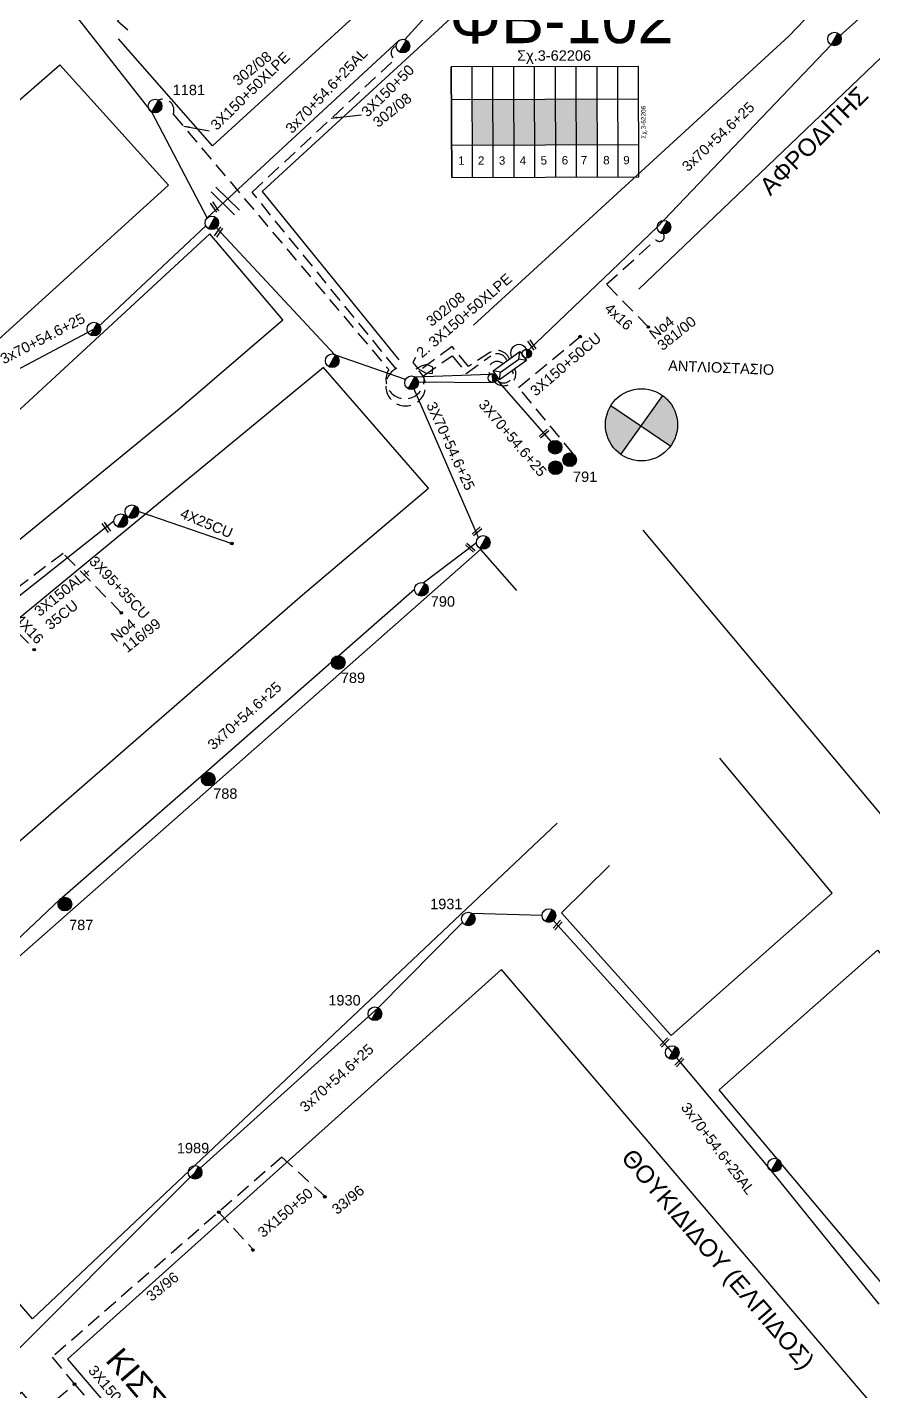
# Model space of a CAD drawing. Header units: millimetres. Extents: x -2449 to 2989, y 8 to 1056.
# Drawn here: x 1615.3 to 1761.6, y 316.9 to 552.8 of the extents above; entities that cross this region are included whole.
import ezdxf
from ezdxf.enums import TextEntityAlignment as Align

# ---------------------------------------------------------------- set-up
doc = ezdxf.new("R2010")
doc.units = ezdxf.units.MM
doc.linetypes.add('DASHED', pattern=[19.05, 12.7, -6.35])
for name, color, linetype in [('Άγνωστα', 7, 'Continuous'), ('Ασφαλειοκιβώτια Χ.Τ 9 αναχωρήσεων', 7, 'Continuous'), ('Επιγραφές - Σχήματα', 7, 'Continuous'), ('Καλώδια ΧΤ   3x150+50CU', 7, 'DASHED'), ('Καλώδια ΧΤ   3x150AL+50XLPE', 7, 'DASHED'), ('Καλώδια ΧΤ   3x95+35 CU', 7, 'DASHED'), ('Καλώδια ΧΤ   4x25CU', 7, 'DASHED'), ('Μηχανική τομή', 7, 'Continuous'), ('Στύλος Ξύλινος', 7, 'Continuous'), ('Στύλος Ξύλινος @ 1', 7, 'Continuous'), ('Στύλος ΦΜ', 7, 'Continuous'), ('Στύλος ΦΜ @ 1', 7, 'Continuous'), ('Συνδέσεις', 7, 'Continuous'), ('Συνεστραμμένα ΧΤ   3x70+54.6+25 AL', 7, 'SYN_LINE'), ('Τομή', 7, 'Continuous'), ('Υποσταθμός εναέριος 2 στύλων', 7, 'Continuous'), ('Υποσταθμός πόλεως', 7, 'Continuous'), ('Υπόβαθρο ΔΕΗ', 7, 'Continuous'), ('Υπόγεια καλώδια Δικτύου ΧΤ και Παρ. ΧΤ X-95  (3X95AL +35CU  XLPE)', 7, 'DASHED'), ('Υπόγεια καλώδια Παροχών ΧΤ   4x16AL', 7, 'DASHED')]:
    doc.layers.add(name, color=color, linetype=linetype)
doc.styles.add('arial', font='arial.ttf')
doc.styles.get("Standard").update_dxf_attribs({"font": 'arial.ttf'})
doc.linetypes.add('SYN_LINE', pattern='A,0.5,-0.0001,["/\\/\\/\\/",Standard,S=0.1,R=0,X=0,Y=-0.05],-0.25', length=0.7501)
doc.dimstyles.new('ISO-25', dxfattribs={"dimtxt": 2.5, "dimasz": 2.5, "dimexe": 1.25, "dimexo": 0.625, "dimtad": 1, "dimtxsty": 'Standard', "dimcen": 2.5, "dimadec": 0, "dimazin": 0, "dimtfac": 1, "dimtmove": 0, "dimatfit": 3, "dimfxl": 1, "dimarcsym": 0})

# ---------------------------------------------------------------- blocks, each defined once
blk = doc.blocks.new('ΥΠΑΡΧΩΝ ΤΣΙΜΕΝΤΕΝΙΟΣ ΣΤΥΛΟΣ')
at = {"layer": 'Στύλος ΦΜ'}
blk.add_hatch(color=7, dxfattribs=at).paths.add_polyline_path([(-1.29, -2.28, 0.574793), (2.62, 0, 0.268822), (1.3, 2.27)])
at = {"layer": 'Στύλος ΦΜ', "color": 7}
blk.add_line((-1.29, -2.28), (1.3, 2.27), dxfattribs=at)
blk.add_circle((0, 0), 2.62, dxfattribs=at)
at = {"layer": 'Στύλος ΦΜ', "flags": 4}
for tag, p in [('ΑΡΙΘΜΟΣ', (-4.68, 8.05)), ('ΤΥΠΟΣ', (-4.91, 3.03))]:
    blk.add_attdef(tag, p, '', height=4, dxfattribs=at)
blk = doc.blocks.new('ΥΠΑΡΧΩΝ ΞΥΛΙΝΟΣ ΣΤΥΛΟΣ')
at = {"layer": 'Στύλος Ξύλινος'}
h = blk.add_hatch(color=7, dxfattribs=at)
h.paths.add_polyline_path([(-2.62, 0, 0.270008), (-1.29, -2.28), (1.3, 2.27, 0.576266)])
h.paths.add_polyline_path([(-1.29, -2.28, 0.574793), (2.62, 0, 0.268822), (1.3, 2.27)])
at = {"layer": 'Στύλος Ξύλινος', "color": 7}
blk.add_line((-1.29, -2.28), (1.3, 2.27), dxfattribs=at)
blk.add_circle((0, 0), 2.62, dxfattribs=at)
at = {"layer": 'Στύλος Ξύλινος', "flags": 4}
for tag, p in [('ΑΡΙΘΜΟΣ', (-4.91, 8.6)), ('ΤΥΠΟΣ', (-4.85, 3.39))]:
    blk.add_attdef(tag, p, '', height=4, dxfattribs=at)
blk = doc.blocks.new('ΑΣΦΑΛΕΙΟΚΙΒΩΤΙΟ ΥΠΟΣΤΑΘΜΟΥ 9 ΑΝΑΧΩΡΗΣΕΩΝ')
at = {"layer": 'Ασφαλειοκιβώτια Χ.Τ 9 αναχωρήσεων', "ltscale": 40}
for p, q in [((-23.8, 40.36), (24.02, 40.36)), ((-9.72, 40.36), (-9.72, -40.64)), ((9.94, 40.36), (9.94, -40.64)), ((-23.8, 31.36), (24.02, 31.36)), ((-23.8, 22.36), (24.02, 22.36)), ((-23.8, 13.36), (24.02, 13.36)), ((-23.8, 4.36), (24.02, 4.36)), ((-23.8, -4.64), (24.02, -4.64)), ((-23.8, -13.64), (24.02, -13.64)), ((-23.8, -22.64), (24.02, -22.64)), ((-23.8, -31.64), (24.02, -31.64))]:
    blk.add_line(p, q, dxfattribs=at)
at = {"layer": 'Ασφαλειοκιβώτια Χ.Τ 9 αναχωρήσεων'}
blk.add_lwpolyline([(-23.8, -40.64), (24.02, -40.64), (24.02, 40.36), (-23.8, 40.36)], close=True, dxfattribs=at)
for s, p in [('1', (-18.29, 37.57)), ('2', (-18.29, 29)), ('3', (-18.29, 19.93)), ('4', (-18.29, 10.91)), ('5', (-18.29, 1.89)), ('6', (-18.29, -7.24)), ('7', (-18.29, -15.48)), ('8', (-18.29, -25.17)), ('9', (-18.29, -33.86))]:
    blk.add_text(s, height=3.6, rotation=270, dxfattribs=at).set_placement(p)
at = {"layer": 'Ασφαλειοκιβώτια Χ.Τ 9 αναχωρήσεων', "ltscale": 40}
for tag, height, p in [('ΟΝΟΜΑ', 5, (-0.16, 44.31)), ('ΚΕΙΜΕΝΟ 1', 2, (17.06, 35.59)), ('ΚΕΙΜΕΝΟ 2', 2, (17.06, 26.88)), ('ΚΕΙΜΕΝΟ 3', 2, (17.06, 17.69)), ('ΚΕΙΜΕΝΟ 4', 2, (17.06, 8.71)), ('ΚΕΙΜΕΝΟ 5', 2, (17.06, -0.13)), ('ΚΕΙΜΕΝΟ 6', 2, (17.06, -9.05)), ('ΚΕΙΜΕΝΟ 7', 2, (17.06, -18.13)), ('ΚΕΙΜΕΝΟ 8', 2, (17.06, -26.85)), ('ΚΕΙΜΕΝΟ 9', 2, (17.06, -35.99)), ('ΣΧ', 2, (-0.1, -42.64))]:
    blk.add_attdef(tag, text='', height=height, dxfattribs=at).set_placement(p, align=Align.MIDDLE_CENTER)
blk = doc.blocks.new('ΥΠΟΣΤΑΘΜΟΣ ΕΝΑΕΡΙΟΣ ΕΠΙ 2 ΣΤΥΛΩΝ')
at = {"layer": 'Υποσταθμός εναέριος 2 στύλων', "linetype": 'Continuous'}
for points in [[(-11.97, -2.11, 0.574793), (-8.45, -0.07, 0.268822), (-9.64, 1.98)], [(9.68, -2.15, 0.574793), (13.19, -0.1, 0.268822), (12.01, 1.95)]]:
    blk.add_hatch(color=256, dxfattribs=at).paths.add_polyline_path(points)
for p, q in [((-11.97, -2.11), (-9.64, 1.98)), ((9.68, -2.15), (12.01, 1.95))]:
    blk.add_line(p, q, dxfattribs=at)
for centre in [(-10.81, -0.07), (10.84, -0.1)]:
    blk.add_circle(centre, 2.36, dxfattribs=at)
at = {"layer": 'Υποσταθμός πόλεως', "linetype": 'Continuous', "ltscale": 40}
blk.add_lwpolyline([(-8.57, 2.82), (8.57, 2.82), (8.57, -2.82), (-8.57, -2.82)], close=True, dxfattribs=at)
for points in [[(-5.75, 0), (-8.57, 2.82)], [(-8.57, -2.82), (-5.75, 0)], [(-5.75, 0), (5.75, 0)], [(5.75, 0), (8.57, 2.82)], [(8.57, -2.82), (5.75, 0)]]:
    blk.add_lwpolyline(points, dxfattribs=at)
at = {"layer": 'Υποσταθμός εναέριος 2 στύλων', "ltscale": 40, "flags": 1}
for tag, p in [('ΜΕΤΑΣΧΗΜΑΤΙΣΜΟΣ', (14.09, 2.51)), ('ΙΣΧΥΣ', (14.07, -0.28)), ('ΑΡΙΘΜΟΣ', (14.19, -3))]:
    blk.add_attdef(tag, p, '', height=1.8, dxfattribs=at)
blk = doc.blocks.new('_ΣΥΝΔΕΣΗ')
at = {"layer": 'Συνδέσεις', "linetype": 'SYN_LINE', "ltscale": 40}
blk.add_hatch(color=256, dxfattribs=at).paths.add_polyline_path([(0.5, -0.01, 1), (-0.5, -0.01, 1)])
at = {"layer": 'Συνδέσεις'}
blk.add_circle((0, -0.01), 0.5, dxfattribs=at)
blk = doc.blocks.new('ΜΗΧΑΝΙΚΗ ΤΟΜΗ')
at = {"layer": 'Μηχανική τομή', "ltscale": 40}
for p, q in [((-1.89, 0.78), (1.89, 0.78)), ((1.89, 0), (-1.89, 0))]:
    blk.add_line(p, q, dxfattribs=at)
blk = doc.blocks.new('ΤΟΜΗ')
at = {"layer": 'Τομή', "ltscale": 40}
for p, q in [((-5.68, 0), (5.68, 0)), ((5.68, -2.33), (-5.68, -2.33))]:
    blk.add_line(p, q, dxfattribs=at)

msp = doc.modelspace()

# ---------------------------------------------------------------- hatches: boundary and pattern name
at = {"layer": 'Ασφαλειοκιβώτια Χ.Τ 9 αναχωρήσεων', "ltscale": 40}
for color, points in [(85, [(1692.31, 540.27), (1692.34, 532.41), (1695.94, 532.42), (1695.91, 540.28)]), (1, [(1695.91, 540.28), (1695.94, 532.42), (1699.54, 532.43), (1699.51, 540.3)]), (2, [(1699.51, 540.3), (1699.54, 532.43), (1703.14, 532.44), (1703.11, 540.31)]), (27, [(1703.11, 540.31), (1703.14, 532.44), (1706.74, 532.46), (1706.71, 540.32)]), (173, [(1706.71, 540.32), (1706.74, 532.46), (1710.34, 532.47), (1710.31, 540.33)]), (30, [(1710.31, 540.33), (1710.34, 532.47), (1713.94, 532.48), (1713.91, 540.34)])]:
    msp.add_hatch(color=color, dxfattribs=at).paths.add_polyline_path(points)
at = {"layer": 'Επιγραφές - Σχήματα'}
h = msp.add_hatch(color=1, dxfattribs=at)
h.paths.add_polyline_path([(1725.27, 489.04), (1721.52, 483.78), (1726.64, 480.33, 0.158648), (1727.83, 484, 0.239646)])
h.paths.add_polyline_path([(1721.52, 483.78), (1716.3, 487.31, 0.140748), (1715.35, 484, 0.245453), (1718.03, 478.88)])

# ---------------------------------------------------------------- linework, layer by layer
at = {"layer": 'Άγνωστα', "color": 30, "linetype": 'DASHED', "ltscale": 0.2}
for points in [[(1638.05, 540.16, -0.668294), (1640.59, 537.72)], [(1683.94, 492.53), (1688.84, 495.94), (1691.29, 492.9), (1695.55, 495.95, -0.500188), (1698.34, 495.06)]]:
    msp.add_lwpolyline(points, format="xyb", dxfattribs=at)
msp.add_lwpolyline([(1640.59, 537.72), (1677.87, 493.54)], dxfattribs=at)
at = {"layer": 'Άγνωστα', "color": 27, "linetype": 'DASHED', "ltscale": 0.2}
msp.add_lwpolyline([(1696.21, 491.42, 0.843924), (1699.69, 493.71, 0.816052)], format="xyb", dxfattribs=at)
at = {"layer": 'Άγνωστα', "color": 2, "linetype": 'DASHED', "ltscale": 0.2}
msp.add_lwpolyline([(1696.57, 491.76, 0.816052), (1699.28, 493.42)], format="xyb", dxfattribs=at)
at = {"layer": 'Άγνωστα', "color": 27, "linetype": 'SYN_LINE', "ltscale": 10}
msp.add_lwpolyline([(1682.4, 491.42), (1695.95, 491.32)], dxfattribs=at)
at = {"layer": 'Άγνωστα', "color": 27, "linetype": 'SYN_LINE', "ltscale": 15}
msp.add_lwpolyline([(1683.84, 456.67), (1693.05, 463.65)], dxfattribs=at)
at = {"layer": 'Άγνωστα', "color": 1, "linetype": 'SYN_LINE', "ltscale": 15}
msp.add_lwpolyline([(1692.23, 399.53), (1704.4, 399.14)], dxfattribs=at)
at = {"layer": 'Άγνωστα', "color": 133, "linetype": 'DASHED', "ltscale": 0.2}
msp.add_lwpolyline([(1610.01, 318.89), (1613.07, 315.54), (1614.33, 316.65), (1617.4, 312.94), (1623.59, 318.09)], dxfattribs=at)
at = {"layer": 'Άγνωστα', "color": 30, "linetype": 'DASHED', "ltscale": 0.2}
msp.add_arc((1680.7, 491.82), 3.32, 148.6544, 12.4678, dxfattribs=at)
at = {"layer": 'Επιγραφές - Σχήματα', "color": 85, "linetype": 'DASHED', "ltscale": 0.2}
msp.add_lwpolyline([(1722.77, 500.92), (1715.56, 508.3), (1724.09, 516.02)], dxfattribs=at)
at = {"layer": 'Επιγραφές - Σχήματα', "linetype": 'Continuous', "ltscale": 0.2}
msp.add_lwpolyline([(1682.48, 495.67), (1682.05, 494.75), (1682.91, 493.76), (1684.2, 492.97), (1685.43, 492.9), (1685.49, 493.95), (1684.45, 494.44), (1683.47, 494.13), (1682.54, 493.64)], dxfattribs=at)
at = {"layer": 'Επιγραφές - Σχήματα', "color": 1}
for points in [[(1718.03, 478.88), (1725.27, 489.04)], [(1716.3, 487.31), (1726.64, 480.33)]]:
    msp.add_lwpolyline(points, dxfattribs=at)
msp.add_circle((1721.59, 484), 6.24, dxfattribs=at)
at = {"layer": 'Επιγραφές - Σχήματα', "color": 85, "linetype": 'DASHED', "ltscale": 0.2}
msp.add_arc((1724.71, 516.55), 0.824, 220.4652, 34.1972, dxfattribs=at)
at = {"layer": 'Επιγραφές - Σχήματα', "color": 85, "linetype": 'Continuous', "ltscale": 10}
msp.add_arc((1700.38, 496.42), 1.46, 27.479, 212.2419, dxfattribs=at)
at = {"layer": 'Επιγραφές - Σχήματα', "color": 1, "linetype": 'DASHED', "ltscale": 0.2}
msp.add_arc((1696.61, 493.5), 1.46, 45.9435, 212.2419, dxfattribs=at)
at = {"layer": 'Καλώδια ΧΤ   3x150+50CU', "color": 1, "ltscale": 0.2}
msp.add_lwpolyline([(1709.83, 478.93), (1700.31, 490.45), (1710.97, 499.26)], dxfattribs=at)
at = {"layer": 'Καλώδια ΧΤ   3x150AL+50XLPE', "color": 173, "linetype": 'DASHED', "ltscale": 0.2}
for points in [[(1679.11, 493.71), (1654.24, 524.22), (1678.95, 547.25)], [(1695.35, 496.51), (1691.69, 494.1), (1688.85, 497.52), (1683.08, 493.29)]]:
    msp.add_lwpolyline(points, dxfattribs=at)
for centre, radius, start, end in [((1679.5, 548.34), 1.22, 106.4534, 243.4501), ((1696.58, 494.55), 2.31, 20.2443, 122.1746), ((1680.8, 490.7), 3.45, 116.6494, 48.5869)]:
    msp.add_arc(centre, radius, start, end, dxfattribs=at)
at = {"layer": 'Καλώδια ΧΤ   3x95+35 CU', "color": 85, "ltscale": 0.2}
for points in [[(1621.56, 461.76), (1604.21, 448.67), (1604.21, 447.35), (1604.44, 446.9)], [(1631.61, 451.47), (1621.56, 461.76)]]:
    msp.add_lwpolyline(points, dxfattribs=at)
at = {"layer": 'Καλώδια ΧΤ   4x25CU', "color": 85, "linetype": 'SYN_LINE', "ltscale": 20}
msp.add_lwpolyline([(1634.62, 468.98), (1650.74, 463.46)], dxfattribs=at)
at = {"layer": 'Συνεστραμμένα ΧΤ   3x70+54.6+25 AL', "color": 30, "ltscale": 20}
for p, q in [((1636.88, 538.11), (1621.66, 557.45)), ((1646.48, 519.81), (1636.88, 538.11))]:
    msp.add_line(p, q, dxfattribs=at)
at = {"layer": 'Συνεστραμμένα ΧΤ   3x70+54.6+25 AL', "color": 173, "ltscale": 20}
msp.add_line((1646.48, 519.81), (1679.58, 550.41), dxfattribs=at)
at = {"layer": 'Συνεστραμμένα ΧΤ   3x70+54.6+25 AL', "color": 1, "ltscale": 20}
for p, q in [((1705.58, 399.1), (1726.12, 376.27)), ((1726.12, 376.27), (1744.03, 354.92)), ((1744.03, 354.92), (1762.64, 331.89))]:
    msp.add_line(p, q, dxfattribs=at)
at = {"layer": 'Συνεστραμμένα ΧΤ   3x70+54.6+25 AL', "color": 173, "linetype": 'SYN_LINE', "ltscale": 20}
msp.add_lwpolyline([(1759.17, 628.51), (1742.3, 613.57), (1709.32, 582.19), (1680.67, 550.63)], dxfattribs=at)
at = {"layer": 'Συνεστραμμένα ΧΤ   3x70+54.6+25 AL', "color": 85, "linetype": 'SYN_LINE', "ltscale": 20}
for points in [[(1792.96, 596.97), (1764.63, 559.13), (1755.91, 551.29)], [(1702, 496.84), (1724.3, 518.19), (1754.4, 549.73)], [(1555.52, 404.99), (1584.09, 429.96), (1604.44, 446.9), (1630.34, 467.39)]]:
    msp.add_lwpolyline(points, dxfattribs=at)
at = {"layer": 'Συνεστραμμένα ΧΤ   3x70+54.6+25 AL', "color": 2, "linetype": 'SYN_LINE', "ltscale": 20}
for points in [[(1646.23, 518.41), (1627.55, 500.91), (1597.28, 484.86)], [(1668.5, 496.18), (1648.08, 518.08)]]:
    msp.add_lwpolyline(points, dxfattribs=at)
at = {"layer": 'Συνεστραμμένα ΧΤ   3x70+54.6+25 AL', "color": 2, "linetype": 'SYN_LINE', "ltscale": 15}
msp.add_lwpolyline([(1680.78, 491.83), (1668.65, 496.02)], dxfattribs=at)
at = {"layer": 'Συνεστραμμένα ΧΤ   3x70+54.6+25 AL', "color": 2, "linetype": 'SYN_LINE', "ltscale": 10}
msp.add_lwpolyline([(1682.4, 492.29), (1695.38, 492.73)], dxfattribs=at)
at = {"layer": 'Συνεστραμμένα ΧΤ   3x70+54.6+25 AL', "color": 1, "linetype": 'SYN_LINE', "ltscale": 15}
msp.add_lwpolyline([(1696.57, 491.76), (1705.94, 481.05)], dxfattribs=at)
at = {"layer": 'Συνεστραμμένα ΧΤ   3x70+54.6+25 AL', "color": 27, "linetype": 'SYN_LINE', "ltscale": 20}
for points in [[(1693.39, 464.48), (1682.28, 490.19)], [(1584.21, 367.09), (1620.99, 401.89), (1645.87, 423.59), (1682.34, 455.54)]]:
    msp.add_lwpolyline(points, dxfattribs=at)
at = {"layer": 'Συνεστραμμένα ΧΤ   3x70+54.6+25 AL', "color": 1, "linetype": 'SYN_LINE', "ltscale": 20}
msp.add_lwpolyline([(1608.89, 319.19), (1643.53, 353.84), (1676.05, 383.13), (1690.63, 397.91)], dxfattribs=at)
at = {"layer": 'Υπόβαθρο ΔΕΗ'}
for points in [[(1632.72, 552.28), (1630.97, 553.85), (1734.1, 651.92), (1751.91, 634.79), (1677.1, 559.44)], [(1688.59, 554.32), (1760.45, 626.55), (1791.02, 597.1), (1747.1, 551.24)], [(1839.51, 551.35), (1803.76, 586.55), (1721.11, 507.47)], [(1677.1, 559.44), (1647.36, 532.25)], [(1688.59, 554.32), (1655.99, 524.35), (1679.61, 495.23)], [(1647.36, 532.25), (1631.11, 550.78)], [(1747.1, 551.24), (1692.51, 501.22)], [(1620.97, 546.25), (1639.78, 525.43), (1532.07, 427.72), (1512.42, 451.82), (1620.97, 546.25)], [(1539.9, 419.51), (1548.94, 409.12), (1556.28, 415.64), (1577.67, 433.93), (1602.47, 454.77), (1641.61, 486.77), (1659.55, 502.14), (1646.91, 517.01), (1604.11, 477.54), (1574.26, 450.02), (1539.9, 419.51)], [(1575.09, 378.12), (1620.79, 417.88), (1662.95, 454.57), (1684.73, 473.01), (1666.56, 493.91), (1555.67, 402.52), (1575.09, 378.12)], [(1721.81, 465.78), (1765.96, 413.05)], [(1616.24, 329.36), (1584.4, 366.02), (1693.73, 462.41), (1699.97, 455.33)], [(1716.08, 407.76), (1707.77, 399.59), (1726.7, 378.34), (1754.55, 402.97), (1735.16, 426.3)], [(1616.24, 329.36), (1707, 415.1)], [(1735.03, 368.95), (1762.39, 393.13), (1802.21, 346.84), (1775.51, 320.8), (1735.03, 368.95)], [(1690, 243.1), (1764.78, 310.72), (1697.37, 389.76), (1622.31, 322.34), (1690, 243.1)]]:
    msp.add_lwpolyline(points, dxfattribs=at)
at = {"layer": 'Υπόγεια καλώδια Δικτύου ΧΤ και Παρ. ΧΤ X-95  (3X95AL +35CU  XLPE)', "color": 133, "linetype": 'DASHED', "ltscale": 0.2}
msp.add_lwpolyline([(1659.37, 357.31), (1619.65, 322.71), (1623.54, 318.05), (1669.93, 264.01, -1.195514), (1668.67, 263.27), (1663.9, 268.55, 1.267178), (1663.77, 266.28, 0.548447)], format="xyb", dxfattribs=at)
for points in [[(1659.37, 357.31), (1666.88, 350.48)], [(1648.46, 347.81), (1654.47, 341.27)]]:
    msp.add_lwpolyline(points, dxfattribs=at)
at = {"layer": 'Υπόγεια καλώδια Παροχών ΧΤ   4x16AL', "color": 85, "linetype": 'DASHED', "ltscale": 0.2}
msp.add_lwpolyline([(1611.15, 450.79), (1616.54, 445.16)], dxfattribs=at)

# ---------------------------------------------------------------- block references
at = {"layer": 'Ασφαλειοκιβώτια Χ.Τ 9 αναχωρήσεων', "color": 1, "ltscale": 40}
ref = msp.add_blockref('ΑΣΦΑΛΕΙΟΚΙΒΩΤΙΟ ΥΠΟΣΤΑΘΜΟΥ 9 ΑΝΑΧΩΡΗΣΕΩΝ', (1704.87, 536.34), dxfattribs=dict(at, xscale=0.3999999999999942, yscale=0.3999999999999942, zscale=0.3999999999999942, rotation=90.1802510118815))
ref.add_attrib('ΣΧ', 'Σχ.3-62206', dxfattribs={"ltscale": 40, "height": 0.8, "rotation": 90.1803}).set_placement((1721.93, 536.35), align=Align.MIDDLE_CENTER)
at = {"layer": 'Μηχανική τομή'}
for p, xscale, yscale, zscale, rotation in [((1647.58, 521.57), 0.5000000000000039, 0.5000000000000039, 0.5000000000000039, 305.1309910353563), ((1648.27, 517.48), 0.5000000000000951, 0.5000000000000951, 0.5000000000000951, 235.6907665859304), ((1702.48, 497.69), 0.5000000000000019, 0.5000000000000019, 0.5000000000000019, 305.130991035356), ((1704.59, 482.6), 0.5000000000000148, 0.5000000000000148, 0.5000000000000148, 221.078831711637), ((1628.86, 466.13), 0.5000000000000039, 0.5000000000000039, 0.5000000000000039, 305.1309910353563), ((1692.99, 465.7), 0.5000000000000148, 0.5000000000000148, 0.5000000000000148, 221.078831711637), ((1692.1, 462.89), 0.4999999999998538, 0.4999999999998538, 0.4999999999998538, 138.2052190503591), ((1707.23, 397.33), 0.4999999999999593, 0.4999999999999593, 0.4999999999999593, 46.39220406738361), ((1725.73, 377.02), 0.4999999999999593, 0.4999999999999593, 0.4999999999999593, 46.39220406738361), ((1728.27, 373.61), 0.4999999999999593, 0.4999999999999593, 0.4999999999999593, 46.39220406738361)]:
    msp.add_blockref('ΜΗΧΑΝΙΚΗ ΤΟΜΗ', p, dxfattribs=dict(at, xscale=xscale, yscale=yscale, zscale=zscale, rotation=rotation))
at = {"layer": 'Στύλος Ξύλινος @ 1', "ltscale": 40, "xscale": 0.4499999999998181, "yscale": 0.4499999999998181, "zscale": 0.4499999999998181}
for p in [(1706.66, 480.12), (1706.72, 476.56)]:
    msp.add_blockref('ΥΠΑΡΧΩΝ ΞΥΛΙΝΟΣ ΣΤΥΛΟΣ', p, dxfattribs=at)
at = {"layer": 'Στύλος Ξύλινος @ 1', "ltscale": 40}
ref = msp.add_blockref('ΥΠΑΡΧΩΝ ΞΥΛΙΝΟΣ ΣΤΥΛΟΣ', (1709.17, 477.95), dxfattribs=dict(at, xscale=0.4499999999998181, yscale=0.4499999999998181, zscale=0.4499999999998181))
ref.add_attrib('ΤΥΠΟΣ', '791', (1709.74, 474.11), dxfattribs={"layer": 'Στύλος Ξύλινος', "height": 1.8, "flags": 4})
ref = msp.add_blockref('ΥΠΑΡΧΩΝ ΞΥΛΙΝΟΣ ΣΤΥΛΟΣ', (1669.13, 442.87), dxfattribs=dict(at, xscale=0.4499999999998181, yscale=0.4499999999998181, zscale=0.4499999999998181))
ref.add_attrib('ΤΥΠΟΣ', '789', (1669.58, 439.33), dxfattribs={"layer": 'Στύλος Ξύλινος', "height": 1.8, "flags": 4})
ref = msp.add_blockref('ΥΠΑΡΧΩΝ ΞΥΛΙΝΟΣ ΣΤΥΛΟΣ', (1646.65, 422.71), dxfattribs=dict(at, xscale=0.4499999999998181, yscale=0.4499999999998181, zscale=0.4499999999998181))
ref.add_attrib('ΤΥΠΟΣ', '788', (1647.5, 419.3), dxfattribs={"layer": 'Στύλος Ξύλινος', "height": 1.8, "flags": 4})
ref = msp.add_blockref('ΥΠΑΡΧΩΝ ΞΥΛΙΝΟΣ ΣΤΥΛΟΣ', (1621.85, 401.08), dxfattribs=dict(at, xscale=0.4499999999998181, yscale=0.4499999999998181, zscale=0.4499999999998181))
ref.add_attrib('ΤΥΠΟΣ', '787', (1622.58, 396.58), dxfattribs={"layer": 'Στύλος Ξύλινος', "height": 1.8, "flags": 4})
at = {"layer": 'Στύλος ΦΜ @ 1', "ltscale": 40, "xscale": 0.4499999999998181, "yscale": 0.4499999999998181, "zscale": 0.4499999999998181}
for p in [(1680.33, 549.51), (1754.98, 550.75), (1647.27, 518.94), (1725.48, 518.19), (1626.87, 500.55), (1668.1, 495.07), (1681.82, 491.27), (1633.44, 468.98), (1631.52, 467.39), (1694.22, 463.65), (1705.58, 399.1), (1726.91, 375.39), (1744.61, 355.94)]:
    msp.add_blockref('ΥΠΑΡΧΩΝ ΤΣΙΜΕΝΤΕΝΙΟΣ ΣΤΥΛΟΣ', p, dxfattribs=at)
at = {"layer": 'Στύλος ΦΜ @ 1', "ltscale": 40}
ref = msp.add_blockref('ΥΠΑΡΧΩΝ ΤΣΙΜΕΝΤΕΝΙΟΣ ΣΤΥΛΟΣ', (1637.46, 539.14), dxfattribs=dict(at, xscale=0.4499999999998181, yscale=0.4499999999998181, zscale=0.4499999999998181))
ref.add_attrib('ΤΥΠΟΣ', '1181', (1640.5, 541.03), dxfattribs={"layer": 'Στύλος ΦΜ', "height": 1.8, "flags": 4})
ref = msp.add_blockref('ΥΠΑΡΧΩΝ ΤΣΙΜΕΝΤΕΝΙΟΣ ΣΤΥΛΟΣ', (1683.52, 455.54), dxfattribs=dict(at, xscale=0.4499999999998181, yscale=0.4499999999998181, zscale=0.4499999999998181))
ref.add_attrib('ΤΥΠΟΣ', '790', (1685.14, 452.54), dxfattribs={"layer": 'Στύλος ΦΜ', "height": 1.8, "flags": 4})
ref = msp.add_blockref('ΥΠΑΡΧΩΝ ΤΣΙΜΕΝΤΕΝΙΟΣ ΣΤΥΛΟΣ', (1691.64, 398.51), dxfattribs=dict(at, xscale=0.4499999999998181, yscale=0.4499999999998181, zscale=0.4499999999998181))
ref.add_attrib('ΤΥΠΟΣ', '1931', (1685.03, 400.2), dxfattribs={"layer": 'Στύλος ΦΜ', "height": 1.8, "flags": 4})
ref = msp.add_blockref('ΥΠΑΡΧΩΝ ΤΣΙΜΕΝΤΕΝΙΟΣ ΣΤΥΛΟΣ', (1675.47, 382.11), dxfattribs=dict(at, xscale=0.4499999999998181, yscale=0.4499999999998181, zscale=0.4499999999998181))
ref.add_attrib('ΤΥΠΟΣ', '1930', (1667.42, 383.54), dxfattribs={"layer": 'Στύλος ΦΜ', "height": 1.8, "flags": 4})
ref = msp.add_blockref('ΥΠΑΡΧΩΝ ΤΣΙΜΕΝΤΕΝΙΟΣ ΣΤΥΛΟΣ', (1644.37, 354.67), dxfattribs=dict(at, xscale=0.4499999999998181, yscale=0.4499999999998181, zscale=0.4499999999998181))
ref.add_attrib('ΤΥΠΟΣ', '1989', (1641.22, 357.97), dxfattribs={"layer": 'Στύλος ΦΜ', "height": 1.8, "flags": 4})
at = {"layer": 'Συνδέσεις', "xscale": 0.4500000000000455, "yscale": 0.4500000000000455, "zscale": 0.4500000000000455}
for p in [(1722.77, 500.92), (1710.97, 499.26), (1650.74, 463.46), (1631.61, 451.47), (1616.54, 445.1), (1666.81, 350.45), (1648.47, 347.78), (1654.38, 341.24), (1623.52, 318.04)]:
    msp.add_blockref('_ΣΥΝΔΕΣΗ', p, dxfattribs=at)
at = {"layer": 'Τομή', "xscale": 0.4999999999999698, "yscale": 0.4999999999999698, "zscale": 0.4999999999999698, "rotation": 315.4119724199815}
msp.add_blockref('ΤΟΜΗ', (1650.01, 523.12), dxfattribs=at)
at = {"layer": 'Υποσταθμός εναέριος 2 στύλων', "xscale": 0.3346313218563723, "yscale": 0.3346313218563723, "zscale": 0.3346313218563723, "rotation": 35.60017227615609}
msp.add_blockref('ΥΠΟΣΤΑΘΜΟΣ ΕΝΑΕΡΙΟΣ ΕΠΙ 2 ΣΤΥΛΩΝ', (1698.79, 494.23), dxfattribs=at)

# ---------------------------------------------------------------- texts
at = {"layer": 'Άγνωστα', "linetype": 'SYN_LINE', "ltscale": 20, "char_height": 1.8, "width": 69.1904, "attachment_point": 1, "style": 'arial'}
for s, insert, rotation in [('3X150+50XLPE', (1646.86, 536.11), 44.417), ('3X150+50', (1672.94, 538.4), 44.417), ('3X150AL+\\P35CU', (1616.33, 452.14), 38.821), ('3X150+50', (1627.15, 321.5), 309.8065)]:
    msp.add_mtext(s, dxfattribs=dict(at, insert=insert, rotation=rotation))
at = {"layer": 'Επιγραφές - Σχήματα', "insert": (1688.38, 558.02), "char_height": 8, "width": 103.4348, "attachment_point": 1}
msp.add_mtext('ΦΒ-102', dxfattribs=at)
at = {"layer": 'Επιγραφές - Σχήματα', "linetype": 'SYN_LINE', "ltscale": 20, "char_height": 1.8, "width": 69.1904, "attachment_point": 1, "style": 'arial'}
for s, insert, rotation in [('302/08', (1650.68, 543.95), 38.821), ('302/08', (1674.91, 536.73), 38.821), ('302/08', (1684.14, 502.3), 38.821), ('4x16', (1716.27, 505.24), 316.9554), ('Νο4 ', (1722.7, 500.07), 38.821), ('381/00', (1724.11, 498.12), 38.821), ('ΑΝΤΛΙΟΣΤΑΣΙΟ', (1726.25, 495.17), 357.6396), ('Νο4 ', (1629.58, 447.71), 38.821), ('116/99', (1631.51, 445.85), 38.821), ('33/96', (1635.71, 333.65), 38.821)]:
    msp.add_mtext(s, dxfattribs=dict(at, insert=insert, rotation=rotation))
at = {"layer": 'Επιγραφές - Σχήματα', "linetype": 'Continuous', "insert": (1700.07, 548.78), "char_height": 1.8, "width": 18.2353, "attachment_point": 1}
msp.add_mtext('Σχ.3-62206', dxfattribs=at)
at = {"layer": 'Επιγραφές - Σχήματα', "width": 157.7424, "attachment_point": 1}
for s, insert, char_height, rotation in [('\\pt96;ΑΦΡΟΔΙΤΗΣ', (1741.74, 525.62), 3, 45.0468), ('ΘΟΥΚΙΔΙΔΟΥ (ΕΛΠΙΔΟΣ)', (1720.19, 359.05), 3, 310.6112), ('ΚΙΣΣΑΒΟΥ', (1631.74, 324.71), 4, 310.6112)]:
    msp.add_mtext(s, dxfattribs=dict(at, insert=insert, char_height=char_height, rotation=rotation))
at = {"layer": 'Επιγραφές - Σχήματα', "linetype": 'DASHED', "ltscale": 0.1, "insert": (1667.8, 348.67), "char_height": 1.8, "width": 69.1904, "attachment_point": 1, "rotation": 38.821, "style": 'arial'}
msp.add_mtext('33/96', dxfattribs=at)
at = {"layer": 'Καλώδια ΧΤ   3x150+50CU', "ltscale": 40, "insert": (1702.13, 490.21), "char_height": 1.8, "width": 69.1904, "attachment_point": 1, "rotation": 40.5844, "style": 'arial'}
msp.add_mtext('3X150+50CU', dxfattribs=at)
at = {"layer": 'Καλώδια ΧΤ   3x150AL+50XLPE', "ltscale": 40, "insert": (1682.44, 496.84), "char_height": 1.8, "width": 69.1904, "attachment_point": 1, "rotation": 40.5844, "style": 'arial'}
msp.add_mtext('2. 3X150+50XLPE', dxfattribs=at)
at = {"layer": 'Καλώδια ΧΤ   3x95+35 CU', "ltscale": 40, "insert": (1627.22, 461.47), "char_height": 1.8, "width": 69.1904, "attachment_point": 1, "rotation": 313.284, "style": 'arial'}
msp.add_mtext('3X95+35CU', dxfattribs=at)
at = {"layer": 'Καλώδια ΧΤ   4x25CU', "ltscale": 40, "insert": (1642.32, 469.65), "char_height": 1.8, "width": 69.1904, "attachment_point": 1, "rotation": 337.4242, "style": 'arial'}
msp.add_mtext('4X25CU', dxfattribs=at)
at = {"layer": 'Συνεστραμμένα ΧΤ   3x70+54.6+25 AL', "style": 'arial'}
for rotation, p in [(46.3401, (1661.13, 534.25)), (307.2207, (1728.31, 365.9))]:
    msp.add_text('3x70+54.6+25AL', height=1.8, rotation=rotation, dxfattribs=at).set_placement(p)
at = {"layer": 'Συνεστραμμένα ΧΤ   3x70+54.6+25 AL', "linetype": 'SYN_LINE', "ltscale": 20, "char_height": 1.8, "width": 69.1904, "attachment_point": 1, "style": 'arial'}
for s, insert, rotation in [('3x70+54.6+25', (1728.39, 528.98), 43.3955), ('3x70+54.6+25', (1610.43, 496.04), 27.3406), ('3X70+54.6+25', (1694.66, 488.59), 310.3968), ('3X70+54.6+25', (1685.96, 488.21), 294.6994), ('3x70+54.6+25', (1646.33, 428.97), 41.927), ('3x70+54.6+25', (1662.27, 366.31), 41.927)]:
    msp.add_mtext(s, dxfattribs=dict(at, insert=insert, rotation=rotation))
at = {"layer": 'Υπόγεια καλώδια Δικτύου ΧΤ και Παρ. ΧΤ X-95  (3X95AL +35CU  XLPE)', "linetype": 'DASHED', "ltscale": 0.1, "insert": (1654.99, 344.64), "char_height": 1.8, "width": 69.1904, "attachment_point": 1, "rotation": 40.4392, "style": 'arial'}
msp.add_mtext('3X150+50', dxfattribs=at)
at = {"layer": 'Υπόγεια καλώδια Παροχών ΧΤ   4x16AL', "ltscale": 40, "insert": (1614.36, 451.45), "char_height": 1.8, "width": 69.1904, "attachment_point": 1, "rotation": 312.5815, "style": 'arial'}
msp.add_mtext('4X16', dxfattribs=at)

# ---------------------------------------------------------------- leaders
at = {"layer": 'Επιγραφές - Σχήματα', "ltscale": 40}
for points in [[(1642.45, 535.67), (1646.83, 534.87)], [(1667.9, 537.03), (1673.18, 537.62)]]:
    msp.add_leader(points, dimstyle='ISO-25', override={"dimasz": 1, "dimtad": 0}, dxfattribs=at)

doc.saveas('drawing.dxf')
